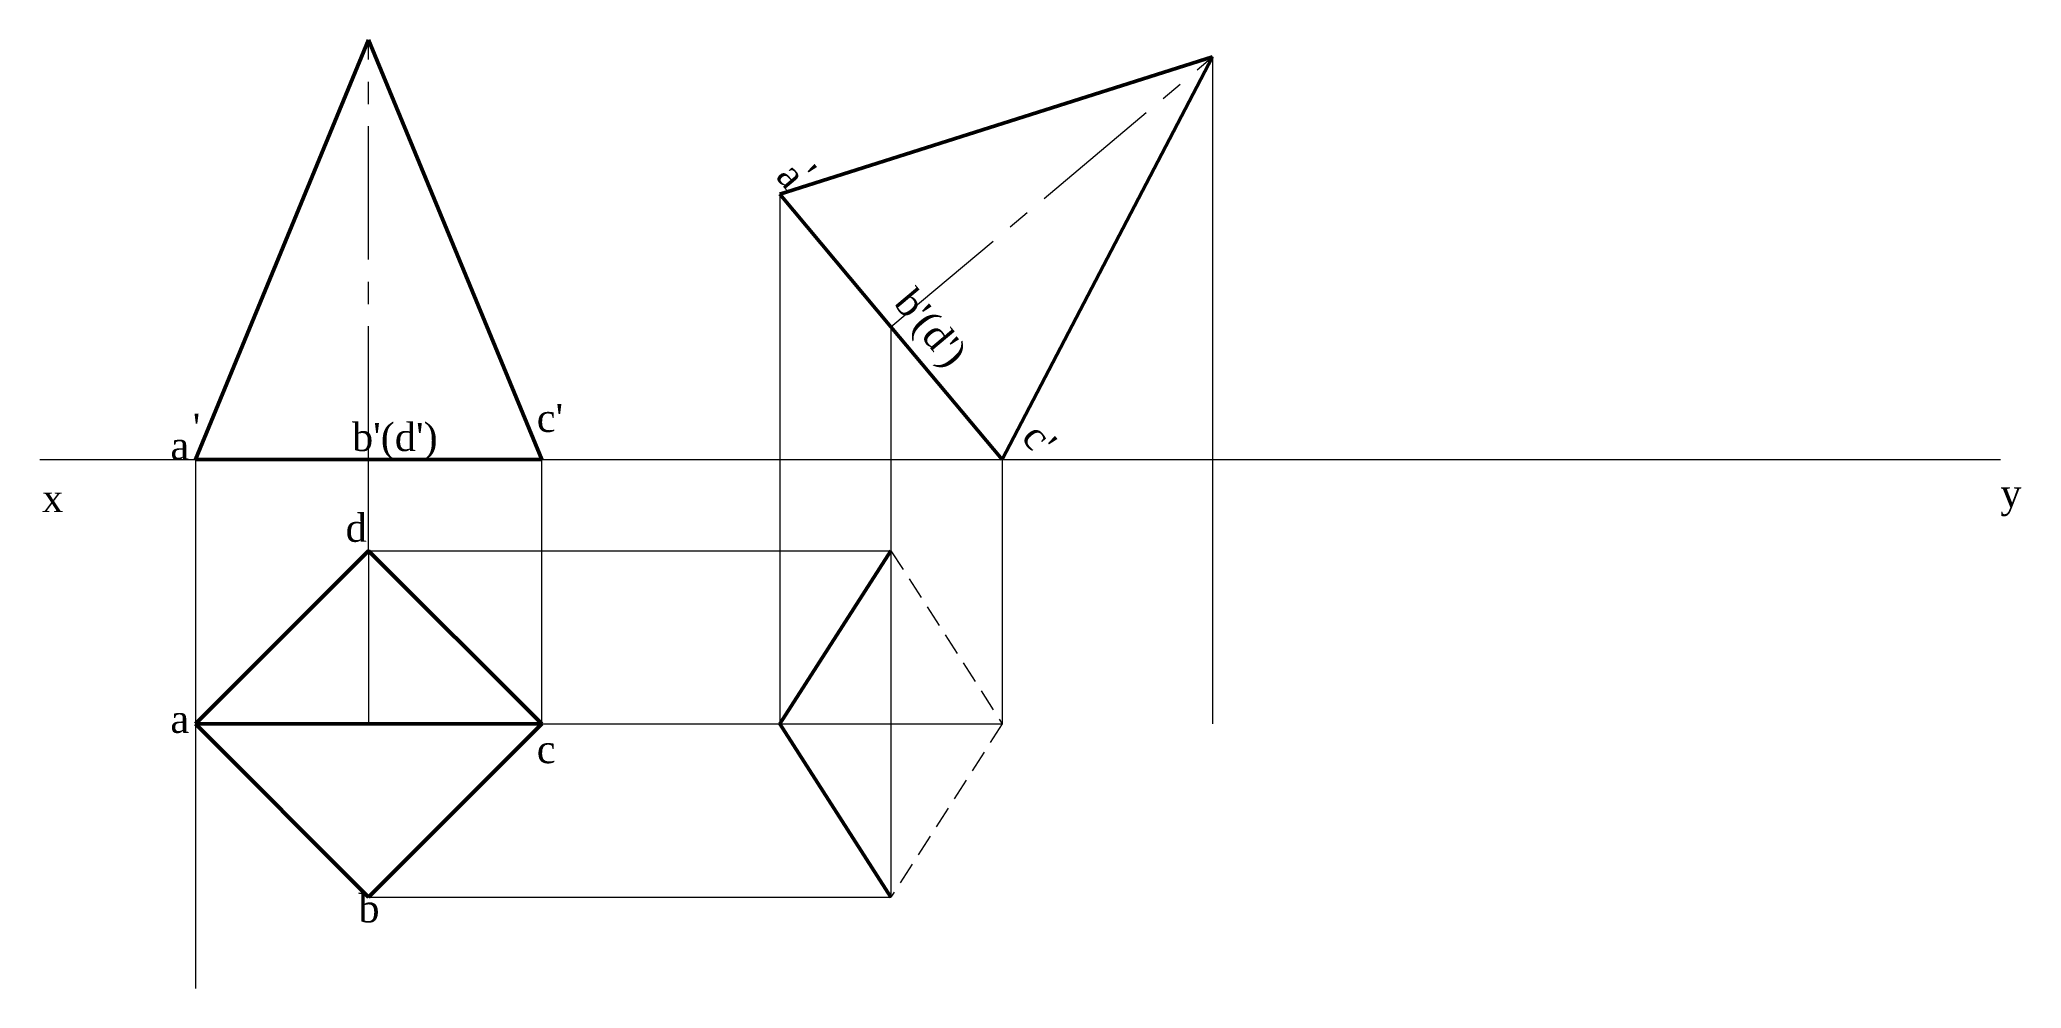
# Paper-space layout 'Layout25' of a CAD drawing. Header units: millimetres. Extents: x 1 to 285, y 12 to 147.
import ezdxf

# ---------------------------------------------------------------- set-up
doc = ezdxf.new("R2010")
doc.units = ezdxf.units.MM
doc.linetypes.add('CENTER2', pattern=[28.575, 19.05, -3.175, 3.175, -3.175])
doc.linetypes.add('HIDDEN2', pattern=[4.7625, 3.175, -1.5875])
for name, color, linetype, lineweight in [('center', 250, 'CENTER2', 15), ('hidden', 250, 'HIDDEN2', 15), ('PROJECTION LINE', 5, 'Continuous', 5), ('VISIBLE LINE', 250, 'Continuous', 50), ('XY LINE', 1, 'Continuous', 15)]:
    doc.layers.add(name, color=color, linetype=linetype, lineweight=lineweight)
doc.styles.get("Standard").update_dxf_attribs({"font": 'times.ttf', "height": 4})

psp = doc.layouts.new('Layout25')

# ---------------------------------------------------------------- linework, layer by layer
at = {"layer": 'center'}
for p, q in [((48.44, 87.2), (48.44, 147.2)), ((123.12, 106.16), (169.08, 144.73))]:
    psp.add_line(p, q, dxfattribs=at)
at = {"layer": 'hidden'}
for p, q in [((123.12, 74.18), (139.03, 49.44)), ((139.03, 49.44), (123.12, 24.69))]:
    psp.add_line(p, q, dxfattribs=at)
at = {"layer": 'PROJECTION LINE'}
for p, q in [((169.08, 144.73), (169.08, 49.44)), ((107.21, 125.12), (107.21, 49.44)), ((123.12, 106.16), (123.12, 24.69)), ((23.69, 87.2), (23.69, 11.67)), ((48.44, 74.18), (48.44, 87.2)), ((73.19, 49.44), (73.19, 87.2)), ((139.03, 87.2), (139.03, 49.44)), ((48.44, 74.18), (48.44, 49.44)), ((48.44, 74.18), (123.12, 74.18)), ((73.19, 49.44), (139.03, 49.44)), ((48.44, 24.69), (123.12, 24.69))]:
    psp.add_line(p, q, dxfattribs=at)
at = {"layer": 'VISIBLE LINE'}
for p, q in [((48.44, 147.2), (23.69, 87.2)), ((73.19, 87.2), (48.44, 147.2)), ((169.08, 144.73), (107.21, 125.12)), ((139.03, 87.2), (169.08, 144.73)), ((107.21, 125.12), (123.12, 106.16)), ((123.12, 106.16), (139.03, 87.2)), ((23.69, 87.2), (48.44, 87.2)), ((48.44, 87.2), (73.19, 87.2)), ((23.69, 49.44), (48.44, 74.18)), ((48.44, 74.18), (73.19, 49.44)), ((123.12, 74.18), (107.21, 49.44)), ((23.69, 49.44), (48.44, 24.69)), ((23.69, 49.44), (73.19, 49.44)), ((48.44, 24.69), (73.19, 49.44)), ((107.21, 49.44), (123.12, 24.69))]:
    psp.add_line(p, q, dxfattribs=at)
at = {"layer": 'XY LINE'}
psp.add_line((1.43, 87.2), (281.7, 87.2), dxfattribs=at)

# ---------------------------------------------------------------- texts
at = {"layer": 'VISIBLE LINE'}
for s, p in [('a', (106.52, 127.58)), ("'", (108.95, 127.08)), ("b'(d')", (123.38, 109.47)), ("c'", (141.6, 90.28))]:
    psp.add_text(s, height=4, rotation=310, dxfattribs=at).set_placement(p)
for s, p in [("'", (23.31, 89.79)), ("c'", (72.49, 91.16)), ("b'(d')", (46.08, 88.43)), ('a', (20.12, 87.2)), ('d', (45.17, 75.46)), ('a', (20.12, 48.16)), ('c', (72.49, 43.84)), ('b', (46.99, 21.09))]:
    psp.add_text(s, height=4, dxfattribs=at).set_placement(p)
at = {"layer": 'XY LINE'}
for s, p in [('x', (1.78, 79.7)), ('y', (281.7, 80.42))]:
    psp.add_text(s, height=4, dxfattribs=at).set_placement(p)

doc.saveas('drawing.dxf')
